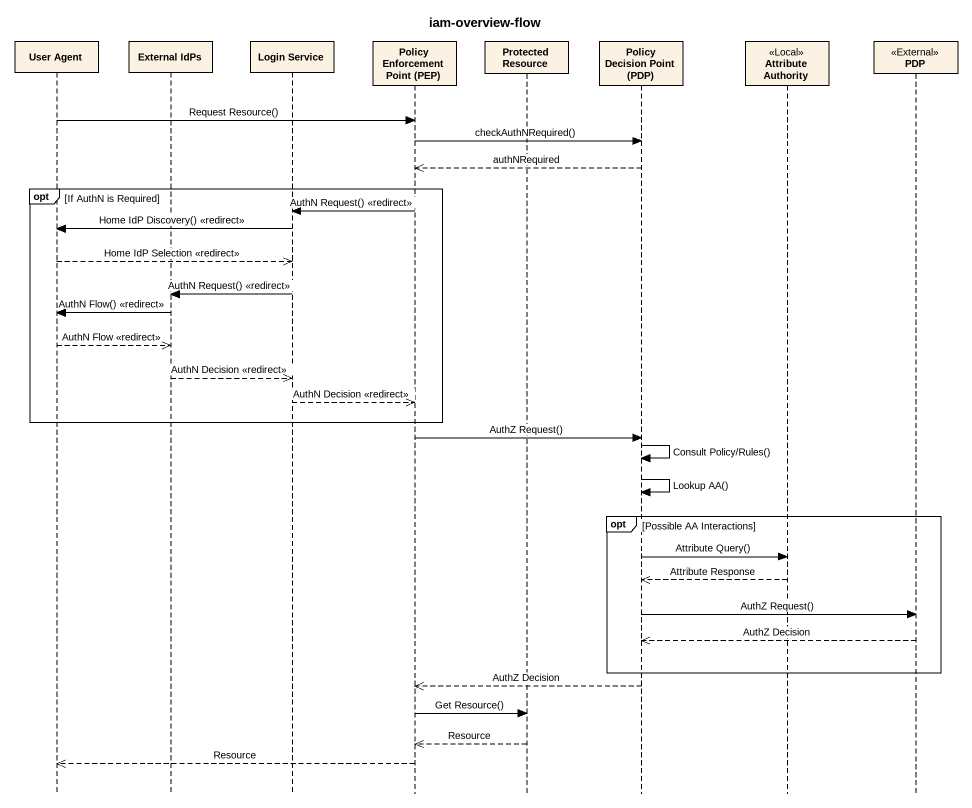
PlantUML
@startuml
title iam-overview-flow
hide footbox
participant "User Agent" as User_Agent
participant "External IdPs" as External_IdPs
participant "Login Service" as Login_Service
participant "Policy Enforcement Point (PEP)" as Policy_Enforcement_Point_PEP
participant "Protected Resource" as Protected_Resource
participant "Policy Decision Point (PDP)" as Policy_Decision_Point_PDP
participant "Attribute Authority" as Attribute_Authority <<Local>>
participant PDP <<External>>

User_Agent -> Policy_Enforcement_Point_PEP : Request Resource()
Policy_Enforcement_Point_PEP -> Policy_Decision_Point_PDP : checkAuthNRequired()
Policy_Decision_Point_PDP -->> Policy_Enforcement_Point_PEP : authNRequired
opt If AuthN is Required
  Policy_Enforcement_Point_PEP -> Login_Service : AuthN Request() <<redirect>>
  Login_Service -> User_Agent : Home IdP Discovery() <<redirect>>
  User_Agent -->> Login_Service : Home IdP Selection <<redirect>>
  Login_Service -> External_IdPs : AuthN Request() <<redirect>>
  External_IdPs -> User_Agent : AuthN Flow() <<redirect>>
  User_Agent -->> External_IdPs : AuthN Flow <<redirect>>
  External_IdPs -->> Login_Service : AuthN Decision <<redirect>>
  Login_Service -->> Policy_Enforcement_Point_PEP : AuthN Decision <<redirect>>
end
Policy_Enforcement_Point_PEP -> Policy_Decision_Point_PDP : AuthZ Request()
Policy_Decision_Point_PDP -> Policy_Decision_Point_PDP : Consult Policy/Rules()
Policy_Decision_Point_PDP -> Policy_Decision_Point_PDP : Lookup AA()
opt Possible AA Interactions
  Policy_Decision_Point_PDP -> Attribute_Authority : Attribute Query()
  Attribute_Authority -->> Policy_Decision_Point_PDP : Attribute Response
  Policy_Decision_Point_PDP -> PDP : AuthZ Request()
  PDP -->> Policy_Decision_Point_PDP : AuthZ Decision
end
Policy_Decision_Point_PDP -->> Policy_Enforcement_Point_PEP : AuthZ Decision
Policy_Enforcement_Point_PEP -> Protected_Resource : Get Resource()
Protected_Resource -->> Policy_Enforcement_Point_PEP : Resource
Policy_Enforcement_Point_PEP -->> User_Agent : Resource
@enduml
